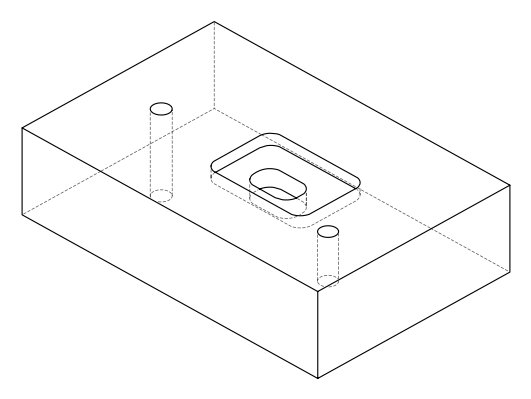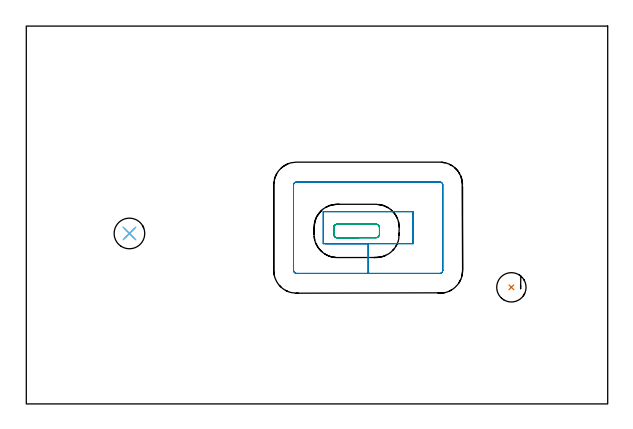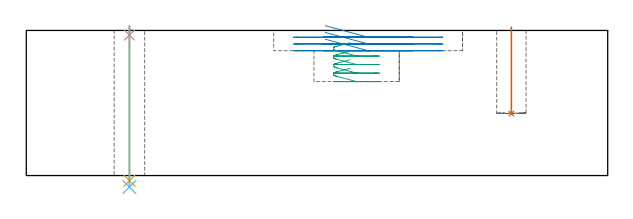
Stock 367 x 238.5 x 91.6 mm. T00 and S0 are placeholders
(PLAN: 6 operations, 4 tool changes, 5.4 min)
(1 INDEXABLE_INSERT_DRILL_BLIND_HOLE_FROM_SOLID | STEP1POCKET | NXT0302_008 | 0.22 min | 14035 mm3)
(2 MILL_RECTANGULAR_POCKET | POCKET_RECTANGULAR_STRAIGHT | UGT0201_107 | Follow Part, ap 6.25, ae 75% | 3.19 min | 123924 mm3)
(3 MILL_RECTANGULAR_POCKET_1 | POCKET_RECTANGULAR_STRAIGHT_1 | UGT0201_107 | Follow Part, ap 6.25, ae 75% | 1.1 min | 31648 mm3)
(4 SPOT_DRILL | STEP1HOLE | NXT0321_9005460120000 | 0.05 min | 170 mm3)
(5 DRILL_THROUGH_HOLE_INTO_CENTER | STEP1HOLE | NXT0301_065 | 0.39 min | 6208 mm3)
(6 DRILL_TO_ENLARGE_THROUGH_HOLE | STEP1HOLE | UGT0301_260 | 0.41 min | 20382 mm3)
(TOOL NXT0302_008 | Index. Insert Drill 18.5mm [880-D1850L25-05] | D18.5 PA176 FL93 Z2)
(TOOL UGT0201_107 | End Mill 25 mm | D25 FL25 Z2)
(TOOL NXT0321_9005460120000 | NC Spot Drill, 142deg, 12mm, Carbide, Uncoated | D12 PA142 FL30 Z2)
(TOOL NXT0301_065 | Carbide Drill 9.4mm [860.1-0940-075A1-MM 2214] | D9.4 PA140 FL98 Z2)
(TOOL UGT0301_260 | Twist Drill 19.3 mm | D19.3 PA118 FL140 Z2)
(OP 1 INDEXABLE_INSERT_DRILL_BLIND_HOLE_FROM_SOLID)
G17 G21 G94 G90
T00 M6
G54
G17 G0 G90 X306.2 Y73.6 S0 M3
G43 Z101.6 H1
G94 G81 G98 Z39.1 F250. R93.6
G80
M5
M2
(OP 2 MILL_RECTANGULAR_POCKET)
G17 G21 G94 G90
T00 M6
G54
G17 G0 G90 X188.681 Y101.15 S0 M3
G43 Z101.6 H0
Z94.6
G94 G1 X215.8 Z87.333 F250.
X244.15 F500.
Y121.35
X187.45
Y101.15
X215.8
Y82.4
X261.
G3 X262.9 Y84.3 R1.9
G1 Y138.2
G3 X261. Y140.1 R1.9
G1 X170.6
G3 X168.7 Y138.2 R1.9
G1 Y84.3
G3 X170.6 Y82.4 R1.9
G1 X215.8
X216.8
G0 X188.681 Y101.15 Z90.333
G1 X215.8 Z83.067 F250.
X244.15 F500.
Y121.35
X187.45
Y101.15
X215.8
Y82.4
X261.
G3 X262.9 Y84.3 R1.9
G1 Y138.2
G3 X261. Y140.1 R1.9
G1 X170.6
G3 X168.7 Y138.2 R1.9
G1 Y84.3
G3 X170.6 Y82.4 R1.9
G1 X215.8
X216.8
G0 X188.681 Y101.15 Z86.067
G1 X215.8 Z78.8 F250.
X244.15 F500.
Y121.35
X187.45
Y101.15
X215.8
Y82.4
X261.
G3 X262.9 Y84.3 R1.9
G1 Y138.2
G3 X261. Y140.1 R1.9
G1 X170.6
G3 X168.7 Y138.2 R1.9
G1 Y84.3
G3 X170.6 Y82.4 R1.9
G1 X215.8
X216.8
G0 Z101.6
M5
M2
(OP 3 MILL_RECTANGULAR_POCKET_1)
G17 G21 G94 G90
T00 M6
G54
G17 G0 G90 X204.269 Y113.5 S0 M3
G43 Z101.6 H0
Z83.833
G94 G1 X196.3 Z81.698 F250.
X196.152 Z81.658
X195.761 Y113.438 Z81.552
X195.388 Y113.308 Z81.446
X195.044 Y113.113 Z81.341
X194.741 Y112.859 Z81.235
X194.487 Y112.556 Z81.129
X194.292 Y112.212 Z81.023
X194.162 Y111.839 Z80.917
X194.1 Y111.448 Z80.811
Y106.952 Z79.606
X194.162 Y106.561 Z79.5
X194.292 Y106.188 Z79.394
X194.487 Y105.844 Z79.288
X194.741 Y105.541 Z79.182
X195.044 Y105.287 Z79.076
X195.388 Y105.092 Z78.971
X195.761 Y104.962 Z78.865
X196.152 Y104.9 Z78.759
X196.3 Z78.719
X208.5 Z75.45
X220.7 F500.
G3 X222.9 Y107.1 R2.2
G1 Y111.3
G3 X220.7 Y113.5 R2.2
G1 X196.3
G3 X194.1 Y111.3 R2.2
G1 Y107.1
G3 X196.3 Y104.9 R2.2
G1 X208.5
X209.5
G0 X204.269 Y113.5 Z78.45
G1 X196.3 Z76.315 F250.
X196.152 Z76.275
X195.761 Y113.438 Z76.169
X195.388 Y113.308 Z76.063
X195.044 Y113.113 Z75.957
X194.741 Y112.859 Z75.851
X194.487 Y112.556 Z75.745
X194.292 Y112.212 Z75.639
X194.162 Y111.839 Z75.534
X194.1 Y111.448 Z75.428
Y106.952 Z74.223
X194.162 Y106.561 Z74.117
X194.292 Y106.188 Z74.011
X194.487 Y105.844 Z73.905
X194.741 Y105.541 Z73.799
X195.044 Y105.287 Z73.693
X195.388 Y105.092 Z73.587
X195.761 Y104.962 Z73.481
X196.152 Y104.9 Z73.375
X196.3 Z73.336
X208.5 Z70.067
X220.7 F500.
G3 X222.9 Y107.1 R2.2
G1 Y111.3
G3 X220.7 Y113.5 R2.2
G1 X196.3
G3 X194.1 Y111.3 R2.2
G1 Y107.1
G3 X196.3 Y104.9 R2.2
G1 X208.5
X209.5
G0 X204.269 Y113.5 Z73.067
G1 X196.3 Z70.931 F250.
X196.152 Z70.892
X195.761 Y113.438 Z70.786
X195.388 Y113.308 Z70.68
X195.044 Y113.113 Z70.574
X194.741 Y112.859 Z70.468
X194.487 Y112.556 Z70.362
X194.292 Y112.212 Z70.256
X194.162 Y111.839 Z70.15
X194.1 Y111.448 Z70.044
Y106.952 Z68.839
X194.162 Y106.561 Z68.733
X194.292 Y106.188 Z68.628
X194.487 Y105.844 Z68.522
X194.741 Y105.541 Z68.416
X195.044 Y105.287 Z68.31
X195.388 Y105.092 Z68.204
X195.761 Y104.962 Z68.098
X196.152 Y104.9 Z67.992
X196.3 Z67.952
X208.5 Z64.683
X220.7 F500.
G3 X222.9 Y107.1 R2.2
G1 Y111.3
G3 X220.7 Y113.5 R2.2
G1 X196.3
G3 X194.1 Y111.3 R2.2
G1 Y107.1
G3 X196.3 Y104.9 R2.2
G1 X208.5
X209.5
G0 X204.269 Y113.5 Z67.683
G1 X196.3 Z65.548 F250.
X196.152 Z65.508
X195.761 Y113.438 Z65.402
X195.388 Y113.308 Z65.297
X195.044 Y113.113 Z65.191
X194.741 Y112.859 Z65.085
X194.487 Y112.556 Z64.979
X194.292 Y112.212 Z64.873
X194.162 Y111.839 Z64.767
X194.1 Y111.448 Z64.661
Y106.952 Z63.456
X194.162 Y106.561 Z63.35
X194.292 Y106.188 Z63.244
X194.487 Y105.844 Z63.138
X194.741 Y105.541 Z63.032
X195.044 Y105.287 Z62.926
X195.388 Y105.092 Z62.821
X195.761 Y104.962 Z62.715
X196.152 Y104.9 Z62.609
X196.3 Z62.569
X208.5 Z59.3
X220.7 F500.
G3 X222.9 Y107.1 R2.2
G1 Y111.3
G3 X220.7 Y113.5 R2.2
G1 X196.3
G3 X194.1 Y111.3 R2.2
G1 Y107.1
G3 X196.3 Y104.9 R2.2
G1 X208.5
X209.5
G0 Z101.6
M5
M2
(OP 4 SPOT_DRILL)
G17 G21 G94 G90
T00 M6
G54
G17 G0 G90 X65.1 Y107.6 S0 M3
G43 Z101.6 H0
G94 G81 G98 Z88.6 F250. R94.6
G80
M5
M2
(OP 5 DRILL_THROUGH_HOLE_INTO_CENTER)
G17 G21 G94 G90
T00 M6
G54
G17 G0 G90 X65.1 Y107.6 S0 M3
G43 Z101.6 H1
G94 G73 G98 Z-3.211 F250. Q8.619 R93.6
G80
M5
M2
(OP 6 DRILL_TO_ENLARGE_THROUGH_HOLE)
G17 G21 G94 G90
T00 M6
G54
G17 G0 G90 X65.1 Y107.6 S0 M3
G43 Z101.6 H0
G94 G73 G98 Z-7.298 F250. Q16.483 R93.6
G80
M5
M2
